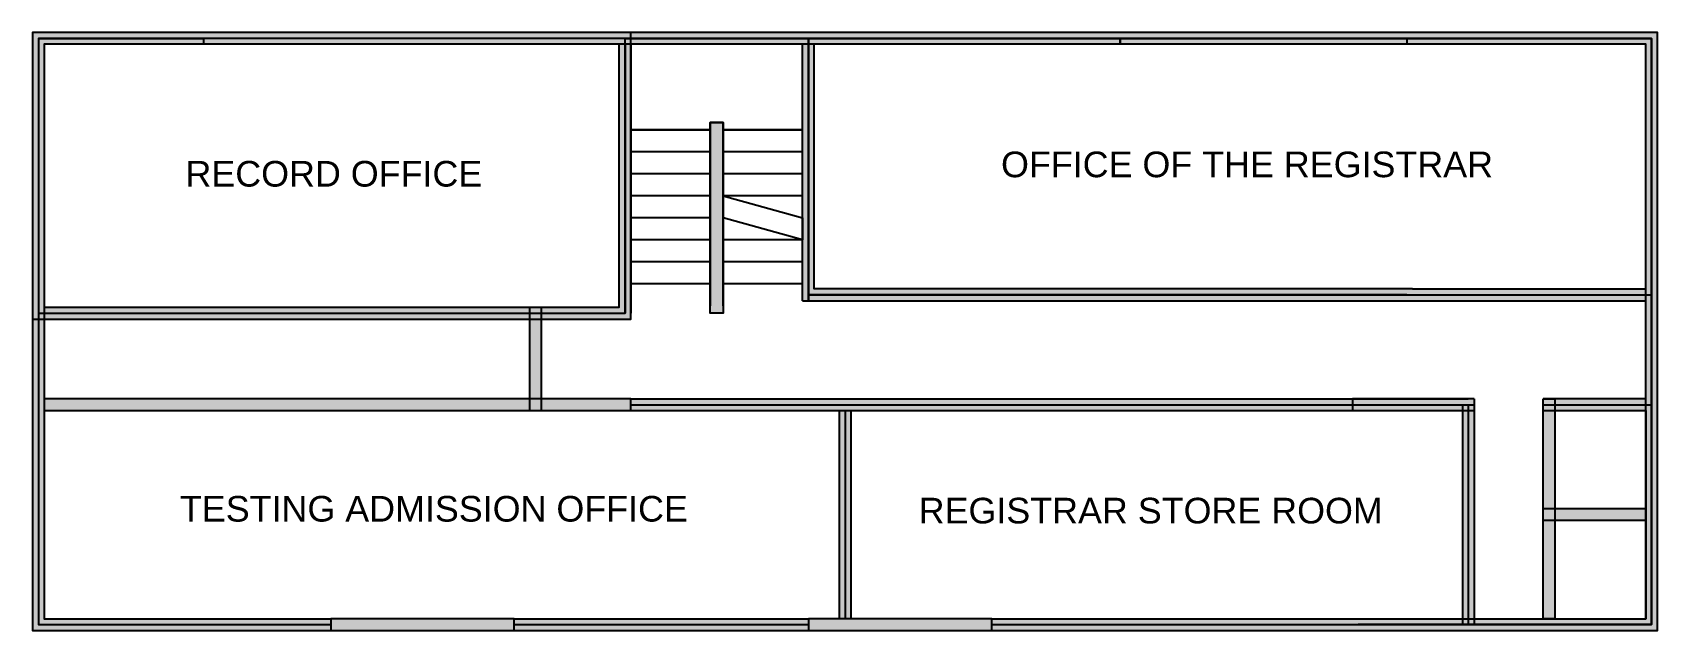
# Model space of a CAD drawing. Header units: centimetres. Extents: x 5342 to 27502, y 9932 to 18092.
import ezdxf

# ---------------------------------------------------------------- set-up
doc = ezdxf.new("R2010")
doc.units = ezdxf.units.CM
doc.layers.add('hatches', color=7, linetype='Continuous')
doc.layers.add('label', color=7, linetype='Continuous')
doc.styles.get("Standard").update_dxf_attribs({"font": 'arial.ttf'})

msp = doc.modelspace()

# ---------------------------------------------------------------- hatches: boundary and pattern name
at = {"layer": 'hatches'}
h = msp.add_hatch(color=256, dxfattribs=at)
h.dxf.hatch_style = 1
h.paths.add_polyline_path([(13502, 18092), (5342, 18092), (5342, 14182), (5422, 14182), (5422, 18012), (13422, 18012), (13502, 18012)])
h.paths.add_polyline_path([(13422, 18012), (7672, 18012), (7672, 17932), (13342, 17932), (13422, 17932)], flags=17)
h.paths.add_polyline_path([(7672, 18012), (5422, 18012), (5422, 14262), (5502, 14262), (5502, 15432), (5502, 17932), (7672, 17932)], flags=17)
h.paths.add_polyline_path([(5502, 14262), (5422, 14262), (5422, 14182), (5502, 14182)], flags=17)
h.paths.add_polyline_path([(13422, 17932), (13342, 17932), (13342, 14342), (5502, 14342), (5502, 14262), (13422, 14262)], flags=16)
h.paths.add_polyline_path([(13502, 17932), (13422, 17932), (13422, 14262), (5502, 14262), (5502, 14182), (13502, 14182)], flags=17)
h.paths.add_polyline_path([(5422, 14182), (5342, 14182), (5342, 9932), (9412, 9932), (9412, 10012), (5422, 10012)])
h.paths.add_polyline_path([(5502, 14182), (5422, 14182), (5422, 10012), (9412, 10012), (9412, 10092), (5502, 10092)], flags=17)
h.paths.add_polyline_path([(12122, 13092), (5502, 13092), (5502, 12932), (12122, 12932)])
h.paths.add_polyline_path([(11912, 10092), (9412, 10092), (9412, 10012), (9412, 9932), (11912, 9932)])
h.paths.add_polyline_path([(15922, 10092), (11912, 10092), (11912, 10012), (15922, 10012)])
h.paths.add_polyline_path([(15922, 10012), (11912, 10012), (11912, 9932), (15922, 9932)])
h.paths.add_polyline_path([(18422, 10092), (15922, 10092), (15922, 9932), (18422, 9932)])
h.paths.add_polyline_path([(16422, 12932), (16342, 12932), (16342, 10092), (16422, 10092)])
h.paths.add_polyline_path([(16502, 12932), (16422, 12932), (16422, 10092), (16502, 10092)])
h.paths.add_polyline_path([(12282, 14182), (12122, 14182), (12122, 13092), (12282, 13092)])
h.paths.add_polyline_path([(12282, 13092), (12122, 13092), (12122, 12932), (12282, 12932)])
h.paths.add_polyline_path([(13502, 13092), (12282, 13092), (12282, 12932), (13502, 12932)])
h.paths.add_polyline_path([(23342, 13012), (13502, 13012), (13502, 12932), (23342, 12932)])
h.paths.add_polyline_path([(23342, 13092), (13502, 13092), (13502, 13012), (23342, 13012)])
h.paths.add_polyline_path([(16002, 17932), (15922, 17932), (15922, 14512), (27342, 14512), (27342, 14592), (24162, 14592), (20252, 14592), (16002, 14592)])
h.paths.add_polyline_path([(15922, 17932), (15842, 17932), (15842, 14432), (15922, 14432)])
h.paths.add_polyline_path([(27342, 14512), (15922, 14512), (15922, 14432), (27342, 14432)])
h = msp.add_hatch(color=256, dxfattribs=at)
h.dxf.hatch_style = 1
h.paths.add_polyline_path([(13502, 18012), (13422, 18012), (13422, 17932), (13502, 17932)])
h.paths.add_polyline_path([(15922, 18012), (13502, 18012), (13502, 17932), (15922, 17932)], flags=17)
h.paths.add_polyline_path([(27502, 18092), (13502, 18092), (13502, 18012), (15922, 18012), (27422, 18012), (27422, 10012), (18422, 10012), (18422, 9932), (27502, 9932)])
h.paths.add_polyline_path([(20172, 18012), (15922, 18012), (15922, 17932), (20172, 17932)], flags=17)
h.paths.add_polyline_path([(24082, 18012), (20172, 18012), (20172, 17932), (24082, 17932)], flags=17)
h.paths.add_polyline_path([(27422, 18012), (24082, 18012), (24082, 17932), (27342, 17932), (27342, 14512), (27422, 14512)], flags=17)
h.paths.add_polyline_path([(27422, 14512), (27342, 14512), (27342, 13012), (27422, 13012)], flags=17)
h.paths.add_polyline_path([(27342, 13092), (26102, 13092), (26102, 13012), (27342, 13012)], flags=17)
h.paths.add_polyline_path([(27342, 13012), (26102, 13012), (26102, 12932), (27342, 12932)], flags=16)
h.paths.add_polyline_path([(26102, 13012), (25942, 13012), (25942, 12932), (26102, 12932)], flags=16)
h.paths.add_polyline_path([(26102, 13092), (25942, 13092), (25942, 13012), (26102, 13012)], flags=16)
h.paths.add_polyline_path([(25002, 13092), (23342, 13092), (23342, 13012), (25002, 13012)], flags=17)
h.paths.add_polyline_path([(24842, 13012), (23342, 13012), (23342, 12932), (24842, 12932)], flags=17)
h.paths.add_polyline_path([(25002, 13012), (24922, 13012), (24922, 12932), (25002, 12932)], flags=17)
h.paths.add_polyline_path([(24922, 13012), (24842, 13012), (24842, 12932), (24922, 12932)], flags=17)
h.paths.add_polyline_path([(24922, 12932), (24842, 12932), (24842, 10092), (24922, 10092)], flags=17)
h.paths.add_polyline_path([(25002, 12932), (24922, 12932), (24922, 10092), (25002, 10092)], flags=17)
h.paths.add_polyline_path([(26102, 12932), (25942, 12932), (25942, 11592), (26102, 11592)], flags=16)
h.paths.add_polyline_path([(27422, 13012), (27342, 13012), (27342, 12932), (27342, 10092), (25002, 10092), (25002, 10012), (27422, 10012)], flags=17)
h.paths.add_polyline_path([(27342, 11592), (26102, 11592), (26102, 11432), (27342, 11432)], flags=16)
h.paths.add_polyline_path([(26102, 11592), (25942, 11592), (25942, 11432), (26102, 11432)], flags=16)
h.paths.add_polyline_path([(26102, 13092), (25942, 13092), (25942, 10092), (26102, 10092)], flags=17)
h.paths.add_polyline_path([(25002, 10092), (24922, 10092), (24922, 10012), (25002, 10012)], flags=17)
h.paths.add_polyline_path([(24922, 10092), (24842, 10092), (24842, 10012), (24922, 10012)], flags=17)
h.paths.add_polyline_path([(24842, 10092), (18422, 10092), (18422, 10012), (24842, 10012)], flags=17)
h = msp.add_hatch(color=256, dxfattribs=at)
h.dxf.hatch_style = 1
h.paths.add_polyline_path([(14582, 14262), (14762, 14262), (14762, 16862), (14582, 16862)])
h = msp.add_hatch(color=256, dxfattribs=at)
h.dxf.hatch_style = 1
h.paths.add_polyline_path([(26102, 13092), (25942, 13092), (25942, 13012), (26102, 13012)])
h.paths.add_polyline_path([(26102, 13012), (25942, 13012), (25942, 12932), (26102, 12932)])
h.paths.add_polyline_path([(26102, 12932), (25942, 12932), (25942, 10092), (26102, 10092)])

# ---------------------------------------------------------------- linework, layer by layer
for p, q in [((5502, 15432), (5502, 13092)), ((24082, 14512), (27422, 14512)), ((12122, 12932), (12122, 14342)), ((12282, 12932), (12282, 14342)), ((23342, 13092), (24922, 13092)), ((23342, 13012), (24922, 13012)), ((23342, 12932), (24922, 12932)), ((24922, 13012), (25002, 13012)), ((25942, 13012), (27422, 13012)), ((27342, 12932), (27342, 10092)), ((27342, 11592), (25942, 11592)), ((27342, 11432), (25942, 11432))]:
    msp.add_line(p, q)
for points in [[(18422, 9932), (27502, 9932), (27502, 18092), (5342, 18092), (5342, 9932), (9412, 9932)], [(18422, 10012), (27422, 10012), (27422, 18012), (5422, 18012), (5422, 10012), (9412, 10012)], [(5422, 18012), (7672, 18012), (7672, 17932)], [(13422, 18012), (23422, 18012)], [(13422, 18012), (15922, 18012), (15922, 14512)], [(13422, 14512), (13422, 18012)], [(13422, 14262), (13422, 18012)], [(15922, 18012), (20172, 18012), (20172, 17932)], [(20172, 14512), (15922, 14512), (15922, 18012)], [(20172, 18012), (24082, 18012), (24082, 17932)], [(20172, 17932), (20172, 18012)], [(24082, 18012), (27422, 18012), (27422, 10012), (23422, 10012)], [(18422, 10092), (27342, 10092), (27342, 17932), (5502, 17932), (5502, 10092), (9412, 10092)], [(13422, 17932), (13422, 14262)], [(13502, 17932), (13502, 14262)], [(15842, 14432), (15842, 17932)], [(20172, 14512), (15922, 14512), (15922, 17932)], [(15922, 14432), (15922, 17932)], [(20252, 14592), (16002, 14592), (16002, 17932)], [(15842, 14432), (27342, 14432)], [(15922, 14512), (27342, 14512)], [(24082, 14512), (20172, 14512)], [(24082, 14512), (20172, 14512)], [(24162, 14592), (20252, 14592)], [(24082, 14512), (27342, 14512)], [(24162, 14592), (27342, 14592)], [(13502, 13092), (23342, 13092)], [(25002, 13092), (23342, 13092), (23342, 12932), (25002, 12932)], [(25002, 13092), (25002, 10012)], [(25942, 12932), (27342, 12932), (27342, 13092), (25942, 13092)], [(5422, 13012), (5422, 10012), (9412, 10012)], [(13502, 13012), (23342, 13012)], [(13502, 12932), (23342, 12932)], [(16342, 12932), (16342, 10092)], [(16422, 12932), (16422, 10092)], [(16502, 12932), (16502, 10092)], [(23342, 13012), (25002, 13012)], [(24842, 13012), (24842, 10012)], [(24922, 13012), (24922, 10012), (24922, 10012)], [(9412, 10092), (9412, 9932)], [(11912, 10092), (15922, 10092)], [(11912, 9932), (11912, 10092)], [(11912, 10012), (15922, 10012)], [(15922, 10092), (15922, 9932)], [(18422, 9932), (18422, 10092)], [(11912, 9932), (15922, 9932)]]:
    msp.add_lwpolyline(points)
for points in [[(13502, 18092), (5342, 18092), (5342, 14182), (13502, 14182)], [(13422, 18012), (5422, 18012), (5422, 14262), (13422, 14262)], [(13342, 17932), (5502, 17932), (5502, 14342), (13342, 14342)], [(13502, 13092), (5502, 13092), (5502, 12932), (13502, 12932)], [(25942, 13092), (26102, 13092), (26102, 10092), (25942, 10092)], [(11912, 10092), (9412, 10092), (9412, 9932), (11912, 9932)], [(18422, 10092), (15922, 10092), (15922, 9932), (18422, 9932)]]:
    msp.add_lwpolyline(points, close=True)
for p, q in [((14582, 16762), (14582, 14362)), ((14762, 16762), (14762, 14362))]:
    msp.add_line(p, q, dxfattribs=at)
for points in [[(14762, 14362), (14762, 16862), (14582, 16862), (14582, 14362)], [(13502, 16762), (14582, 16762)], [(14582, 16762), (13502, 16762)], [(14762, 16762), (15842, 16762)], [(15842, 16762), (14762, 16762)], [(14582, 16462), (13502, 16462)], [(15842, 16462), (14762, 16462)], [(14582, 16161), (13502, 16161)], [(15842, 16161), (14762, 16161)], [(14582, 15862), (13502, 15862)], [(15842, 15862), (14762, 15862)], [(14762, 15862), (15842, 15561), (15842, 15261), (14762, 15562), (14762, 15862)], [(14582, 15561), (13502, 15561)], [(14764, 15561), (14762, 15561)], [(14582, 15262), (13502, 15262)], [(15842, 15262), (14762, 15262)], [(14582, 14961), (13502, 14961)], [(15842, 14961), (14762, 14961)], [(14582, 14661), (13502, 14661)], [(15842, 14661), (14762, 14661)], [(15922, 14512), (15922, 14432)]]:
    msp.add_lwpolyline(points, dxfattribs=at)
msp.add_lwpolyline([(14582, 16862), (14762, 16862), (14762, 14262), (14582, 14262)], close=True, dxfattribs=at)

# ---------------------------------------------------------------- texts
at = {"layer": 'label', "char_height": 350, "attachment_point": 1}
for s, width, insert in [('\\pxqc;OFFICE OF THE REGISTRAR', 8202.58, (17803, 16467)), ('RECORD OFFICE', 6591.93, (7428, 16339)), ('\\pxqc;TESTING ADMISSION OFFICE', 9353.36, (6139, 11768)), ('\\pxqc;REGISTRAR STORE ROOM', 6591.93, (17295, 11743))]:
    msp.add_mtext_dynamic_manual_height_columns(s, width=width, gutter_width=12.5, heights=[0], dxfattribs=dict(at, insert=insert))

doc.saveas('drawing.dxf')
